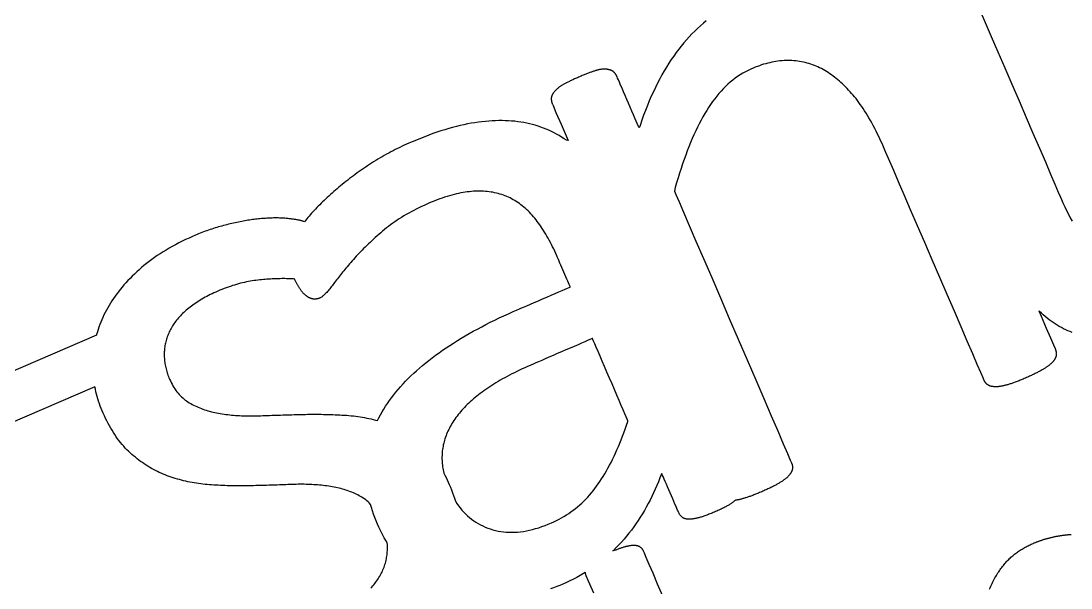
# Model space of a CAD drawing. Header units: millimetres. Extents: x 47 to 159, y 49 to 299.
# Drawn here: x 106.48 to 119.08, y 259.45 to 266.25 of the extents above; entities that cross this region are included whole.
import ezdxf

# ---------------------------------------------------------------- set-up
doc = ezdxf.new("R2010")
doc.units = ezdxf.units.MM

# ---------------------------------------------------------------- blocks, each defined once
blk = doc.blocks.new('angel 01')
blk.add_lwpolyline([(13.747, 149.005, 0.318461), (7.102, 157.632, 0.033088), (4.731, 158.018, 0.059314), (5.669, 159.449, 0.04376), (12.089, 158.395, 0.210922), (15.95, 160.403, 0.079784), (19.048, 165.603, 0.246642), (21.181, 166.184, 0.361521), (21.153, 168.841, -0.135806), (23.249, 169.158, 0.212319), (23.99, 172.551, 0.022534), (23.546, 175.18, -0.131755), (26.025, 176.646, 0.436709), (25.283, 179.205, -0.191149), (22.657, 181.706, -0.217566), (25.517, 186.238, 0.179965), (28.928, 194.97, -0.179604), (31.879, 196.335, 0.256284), (32.592, 213.117, 0.279776), (-3.792, 236.142, 0.107865), (-0.255, 243.222, 0.285509), (-1.621, 248.699, 0.169583), (-10.791, 249.609, 0.135734), (-52.014, 225.207, 0.13103)], format="xyb")
for points in [[(-7.96, 217.454), (-7.995, 217.425), (-8.03, 217.394), (-8.065, 217.363), (-8.098, 217.33), (-8.132, 217.297), (-8.165, 217.262), (-8.197, 217.226), (-8.229, 217.19), (-8.26, 217.152), (-8.291, 217.113), (-8.321, 217.073), (-8.351, 217.031), (-8.38, 216.989), (-8.409, 216.945), (-8.437, 216.9), (-8.465, 216.853), (-8.492, 216.805), (-8.518, 216.757), (-8.545, 216.706), (-8.57, 216.655), (-8.595, 216.603), (-8.62, 216.549), (-8.644, 216.494), (-8.667, 216.437), (-8.69, 216.38), (-8.713, 216.321), (-8.735, 216.261), (-8.756, 216.199), (-8.767, 216.17), (-8.771, 216.179), (-8.779, 216.196), (-8.789, 216.221), (-8.803, 216.252), (-8.818, 216.288), (-8.835, 216.328), (-8.854, 216.372), (-8.874, 216.417), (-8.894, 216.465), (-8.915, 216.512), (-8.935, 216.559), (-8.954, 216.603), (-8.972, 216.646), (-8.989, 216.684), (-9.003, 216.718), (-9.016, 216.746), (-9.025, 216.767), (-9.031, 216.781), (-9.033, 216.786), (-9.035, 216.79), (-9.037, 216.794), (-9.039, 216.798), (-9.041, 216.802), (-9.043, 216.806), (-9.045, 216.809), (-9.047, 216.813), (-9.05, 216.816), (-9.052, 216.82), (-9.054, 216.823), (-9.057, 216.826), (-9.059, 216.829), (-9.062, 216.832), (-9.065, 216.835), (-9.068, 216.837), (-9.07, 216.84), (-9.073, 216.842), (-9.076, 216.845), (-9.079, 216.847), (-9.082, 216.849), (-9.086, 216.851), (-9.089, 216.853), (-9.092, 216.855), (-9.096, 216.857), (-9.1, 216.859), (-9.104, 216.86), (-9.107, 216.862), (-9.111, 216.863), (-9.116, 216.865), (-9.12, 216.866), (-9.124, 216.867), (-9.129, 216.868), (-9.133, 216.87), (-9.138, 216.871), (-9.142, 216.872), (-9.147, 216.872), (-9.152, 216.873), (-9.157, 216.874), (-9.163, 216.874), (-9.168, 216.875), (-9.173, 216.875), (-9.179, 216.875), (-9.185, 216.875), (-9.191, 216.875), (-9.197, 216.875), (-9.203, 216.875), (-9.209, 216.874), (-9.216, 216.873), (-9.222, 216.872), (-9.229, 216.871), (-9.236, 216.87), (-9.243, 216.869), (-9.25, 216.867), (-9.258, 216.865), (-9.265, 216.863), (-9.273, 216.861), (-9.28, 216.859), (-9.288, 216.857), (-9.296, 216.854), (-9.304, 216.852), (-9.313, 216.849), (-9.321, 216.846), (-9.33, 216.843), (-9.339, 216.84), (-9.348, 216.837), (-9.358, 216.833), (-9.367, 216.83), (-9.377, 216.826), (-9.387, 216.822), (-9.397, 216.818), (-9.407, 216.814), (-9.418, 216.81), (-9.428, 216.806), (-9.439, 216.801), (-9.45, 216.797), (-9.461, 216.792), (-9.473, 216.787), (-9.484, 216.782), (-9.496, 216.777), (-9.508, 216.772), (-9.52, 216.767), (-9.531, 216.762), (-9.542, 216.757), (-9.553, 216.752), (-9.564, 216.747), (-9.574, 216.742), (-9.584, 216.738), (-9.594, 216.733), (-9.603, 216.728), (-9.612, 216.724), (-9.621, 216.719), (-9.63, 216.715), (-9.639, 216.711), (-9.647, 216.706), (-9.655, 216.702), (-9.662, 216.698), (-9.67, 216.694), (-9.677, 216.69), (-9.684, 216.686), (-9.691, 216.682), (-9.697, 216.678), (-9.704, 216.674), (-9.71, 216.67), (-9.716, 216.665), (-9.722, 216.661), (-9.728, 216.657), (-9.733, 216.653), (-9.739, 216.649), (-9.744, 216.644), (-9.749, 216.64), (-9.754, 216.636), (-9.759, 216.631), (-9.763, 216.627), (-9.768, 216.623), (-9.772, 216.618), (-9.776, 216.614), (-9.78, 216.609), (-9.784, 216.605), (-9.787, 216.601), (-9.791, 216.596), (-9.794, 216.592), (-9.797, 216.588), (-9.8, 216.584), (-9.802, 216.579), (-9.805, 216.575), (-9.807, 216.571), (-9.809, 216.567), (-9.811, 216.563), (-9.813, 216.559), (-9.815, 216.555), (-9.816, 216.551), (-9.817, 216.547), (-9.818, 216.544), (-9.819, 216.54), (-9.82, 216.536), (-9.821, 216.532), (-9.821, 216.529), (-9.821, 216.525), (-9.821, 216.521), (-9.821, 216.518), (-9.821, 216.514), (-9.821, 216.51), (-9.821, 216.507), (-9.82, 216.503), (-9.82, 216.499), (-9.819, 216.495), (-9.819, 216.491), (-9.818, 216.487), (-9.817, 216.483), (-9.816, 216.479), (-9.814, 216.475), (-9.813, 216.471), (-9.812, 216.467), (-9.81, 216.463), (-9.809, 216.458), (-9.807, 216.454), (-9.799, 216.437), (-9.765, 216.356), (-9.704, 216.215), (-9.62, 216.021), (-9.639, 216.022), (-9.668, 216.041), (-9.697, 216.06), (-9.727, 216.078), (-9.757, 216.095), (-9.788, 216.111), (-9.819, 216.126), (-9.85, 216.141), (-9.882, 216.155), (-9.914, 216.167), (-9.946, 216.179), (-9.979, 216.191), (-10.013, 216.201), (-10.047, 216.21), (-10.081, 216.219), (-10.116, 216.226), (-10.152, 216.233), (-10.187, 216.239), (-10.224, 216.244), (-10.26, 216.249), (-10.298, 216.252), (-10.335, 216.255), (-10.374, 216.256), (-10.412, 216.257), (-10.451, 216.257), (-10.491, 216.256), (-10.531, 216.254), (-10.571, 216.252), (-10.612, 216.248), (-10.654, 216.244), (-10.696, 216.238), (-10.738, 216.232), (-10.781, 216.225), (-10.825, 216.217), (-10.869, 216.208), (-10.914, 216.198), (-10.959, 216.187), (-11.005, 216.175), (-11.051, 216.162), (-11.098, 216.148), (-11.145, 216.133), (-11.193, 216.118), (-11.241, 216.101), (-11.29, 216.083), (-11.34, 216.065), (-11.39, 216.045), (-11.44, 216.025), (-11.491, 216.004), (-11.53, 215.987), (-11.557, 215.975), (-11.585, 215.963), (-11.612, 215.95), (-11.639, 215.937), (-11.666, 215.924), (-11.693, 215.911), (-11.719, 215.897), (-11.746, 215.883), (-11.772, 215.869), (-11.798, 215.854), (-11.825, 215.84), (-11.851, 215.825), (-11.876, 215.81), (-11.902, 215.794), (-11.928, 215.779), (-11.953, 215.763), (-11.978, 215.747), (-12.003, 215.73), (-12.028, 215.714), (-12.053, 215.697), (-12.078, 215.68), (-12.102, 215.663), (-12.126, 215.647), (-12.15, 215.63), (-12.173, 215.613), (-12.196, 215.596), (-12.219, 215.579), (-12.242, 215.562), (-12.264, 215.544), (-12.286, 215.527), (-12.308, 215.51), (-12.329, 215.493), (-12.35, 215.476), (-12.371, 215.458), (-12.392, 215.441), (-12.412, 215.423), (-12.432, 215.406), (-12.452, 215.388), (-12.472, 215.371), (-12.491, 215.353), (-12.51, 215.336), (-12.528, 215.318), (-12.547, 215.301), (-12.565, 215.284), (-12.582, 215.266), (-12.6, 215.249), (-12.617, 215.232), (-12.634, 215.215), (-12.65, 215.197), (-12.666, 215.18), (-12.682, 215.163), (-12.698, 215.146), (-12.713, 215.129), (-12.728, 215.112), (-12.743, 215.095), (-12.757, 215.078), (-12.771, 215.061), (-12.785, 215.044), (-12.79, 215.046), (-12.796, 215.048), (-12.803, 215.05), (-12.809, 215.052), (-12.816, 215.054), (-12.822, 215.056), (-12.829, 215.058), (-12.837, 215.06), (-12.844, 215.062), (-12.852, 215.064), (-12.86, 215.065), (-12.868, 215.067), (-12.877, 215.069), (-12.886, 215.07), (-12.895, 215.072), (-12.905, 215.073), (-12.915, 215.075), (-12.925, 215.076), (-12.936, 215.077), (-12.946, 215.079), (-12.958, 215.08), (-12.969, 215.081), (-12.981, 215.082), (-12.993, 215.083), (-13.005, 215.084), (-13.018, 215.086), (-13.03, 215.087), (-13.044, 215.087), (-13.057, 215.088), (-13.071, 215.089), (-13.085, 215.089), (-13.099, 215.09), (-13.113, 215.09), (-13.128, 215.09), (-13.142, 215.09), (-13.157, 215.09), (-13.172, 215.089), (-13.188, 215.089), (-13.203, 215.088), (-13.219, 215.087), (-13.235, 215.086), (-13.251, 215.085), (-13.268, 215.084), (-13.285, 215.083), (-13.301, 215.082), (-13.319, 215.08), (-13.336, 215.078), (-13.353, 215.076), (-13.371, 215.074), (-13.389, 215.072), (-13.407, 215.07), (-13.425, 215.067), (-13.443, 215.064), (-13.462, 215.062), (-13.48, 215.058), (-13.499, 215.055), (-13.518, 215.052), (-13.537, 215.048), (-13.556, 215.045), (-13.575, 215.041), (-13.595, 215.037), (-13.615, 215.033), (-13.634, 215.028), (-13.654, 215.024), (-13.675, 215.019), (-13.695, 215.014), (-13.715, 215.009), (-13.736, 215.004), (-13.756, 214.999), (-13.776, 214.993), (-13.797, 214.988), (-13.817, 214.982), (-13.837, 214.976), (-13.857, 214.97), (-13.877, 214.963), (-13.897, 214.957), (-13.917, 214.95), (-13.936, 214.944), (-13.956, 214.937), (-13.976, 214.93), (-13.995, 214.922), (-14.015, 214.915), (-14.034, 214.907), (-14.054, 214.899), (-14.073, 214.891), (-14.092, 214.883), (-14.126, 214.869), (-14.169, 214.849), (-14.21, 214.83), (-14.251, 214.81), (-14.292, 214.79), (-14.331, 214.769), (-14.37, 214.748), (-14.407, 214.727), (-14.444, 214.705), (-14.481, 214.683), (-14.516, 214.661), (-14.55, 214.638), (-14.584, 214.615), (-14.617, 214.591), (-14.649, 214.568), (-14.68, 214.543), (-14.711, 214.519), (-14.74, 214.494), (-14.769, 214.469), (-14.797, 214.443), (-14.824, 214.417), (-14.851, 214.391), (-14.877, 214.365), (-14.902, 214.339), (-14.926, 214.312), (-14.95, 214.286), (-14.972, 214.259), (-14.995, 214.232), (-15.016, 214.205), (-15.037, 214.178), (-15.057, 214.15), (-15.076, 214.123), (-15.094, 214.095), (-15.112, 214.067), (-15.129, 214.039), (-15.145, 214.011), (-15.161, 213.983), (-15.176, 213.954), (-15.19, 213.926), (-15.203, 213.897), (-15.216, 213.868), (-15.228, 213.839), (-15.239, 213.81), (-15.25, 213.781), (-15.26, 213.751), (-15.269, 213.722), (-15.278, 213.693), (-15.28, 213.683), (-16.868, 212.999)], [(-4.562, 210.635), (-4.554, 210.653), (-4.546, 210.671), (-4.537, 210.688), (-4.529, 210.705), (-4.52, 210.722), (-4.512, 210.739), (-4.503, 210.755), (-4.495, 210.77), (-4.486, 210.786), (-4.477, 210.801), (-4.468, 210.815), (-4.459, 210.83), (-4.45, 210.844), (-4.441, 210.857), (-4.432, 210.87), (-4.423, 210.884), (-4.413, 210.896), (-4.404, 210.909), (-4.394, 210.921), (-4.385, 210.933), (-4.375, 210.945), (-4.365, 210.956), (-4.355, 210.967), (-4.345, 210.978), (-4.334, 210.988), (-4.324, 210.999), (-4.313, 211.009), (-4.303, 211.018), (-4.292, 211.028), (-4.281, 211.037), (-4.27, 211.046), (-4.259, 211.054), (-4.248, 211.063), (-4.237, 211.071), (-4.226, 211.079), (-4.215, 211.087), (-4.203, 211.095), (-4.192, 211.103), (-4.18, 211.11), (-4.169, 211.117), (-4.157, 211.124), (-4.145, 211.131), (-4.133, 211.138), (-4.121, 211.145), (-4.109, 211.151), (-4.097, 211.157), (-4.084, 211.164), (-4.072, 211.169), (-4.06, 211.175), (-4.047, 211.181), (-4.038, 211.185), (-4.032, 211.187), (-4.026, 211.19), (-4.02, 211.192), (-4.014, 211.195), (-4.008, 211.197), (-4.002, 211.2), (-3.995, 211.202), (-3.989, 211.204), (-3.982, 211.207), (-3.976, 211.209), (-3.969, 211.212), (-3.962, 211.214), (-3.955, 211.217), (-3.948, 211.219), (-3.941, 211.221), (-3.934, 211.224), (-3.927, 211.226), (-3.92, 211.229), (-3.912, 211.231), (-3.905, 211.234), (-3.897, 211.236), (-3.889, 211.238), (-3.882, 211.241), (-3.874, 211.243), (-3.866, 211.245), (-3.858, 211.247), (-3.85, 211.249), (-3.842, 211.251), (-3.834, 211.253), (-3.826, 211.255), (-3.818, 211.257), (-3.81, 211.259), (-3.802, 211.261), (-3.793, 211.263), (-3.785, 211.265), (-3.776, 211.266), (-3.768, 211.268), (-3.759, 211.27), (-3.751, 211.271), (-3.742, 211.273), (-3.734, 211.274), (-3.726, 211.276), (-3.717, 211.277), (-3.709, 211.278), (-3.701, 211.28), (-3.693, 211.281), (-3.685, 211.282), (-3.677, 211.283), (-3.669, 211.284), (-3.662, 211.285), (-3.654, 211.286), (-3.646, 211.287), (-3.639, 211.288), (-3.631, 211.288), (-3.624, 211.289), (-3.617, 211.29), (-3.609, 211.29), (-3.602, 211.291), (-3.595, 211.291), (-3.589, 211.291), (-3.582, 211.292)], [(-4.676, 217.584), (-4.611, 217.435), (-4.539, 217.266), (-4.46, 217.084), (-4.377, 216.892), (-4.292, 216.693), (-4.206, 216.494), (-4.121, 216.296), (-4.039, 216.106), (-3.961, 215.926), (-3.89, 215.762), (-3.828, 215.616), (-3.775, 215.495), (-3.735, 215.401), (-3.708, 215.339), (-3.697, 215.313), (-3.679, 215.271), (-3.657, 215.224), (-3.636, 215.178), (-3.614, 215.134), (-3.591, 215.091), (-3.569, 215.05)], [(-3.568, 213.716), (-3.594, 213.726), (-3.62, 213.737), (-3.646, 213.749), (-3.672, 213.761), (-3.698, 213.774), (-3.723, 213.788), (-3.748, 213.802), (-3.772, 213.818), (-3.797, 213.834), (-3.821, 213.851), (-3.845, 213.868), (-3.869, 213.887), (-3.892, 213.906), (-3.915, 213.926), (-3.938, 213.946), (-3.961, 213.968), (-3.969, 213.975), (-3.942, 213.911), (-3.879, 213.767), (-3.829, 213.651), (-3.794, 213.567), (-3.774, 213.522), (-3.77, 213.512), (-3.768, 213.508), (-3.767, 213.504), (-3.765, 213.5), (-3.764, 213.496), (-3.763, 213.492), (-3.762, 213.487), (-3.761, 213.483), (-3.76, 213.479), (-3.759, 213.475), (-3.759, 213.471), (-3.759, 213.467), (-3.759, 213.463), (-3.758, 213.459), (-3.759, 213.455), (-3.759, 213.451), (-3.759, 213.447), (-3.76, 213.443), (-3.76, 213.44), (-3.761, 213.436), (-3.762, 213.432), (-3.763, 213.428), (-3.764, 213.424), (-3.766, 213.42), (-3.767, 213.416), (-3.769, 213.412), (-3.771, 213.408), (-3.773, 213.404), (-3.775, 213.4), (-3.777, 213.396), (-3.78, 213.392), (-3.782, 213.388), (-3.785, 213.384), (-3.788, 213.38), (-3.791, 213.376), (-3.794, 213.372), (-3.798, 213.368), (-3.801, 213.364), (-3.805, 213.36), (-3.809, 213.355), (-3.813, 213.351), (-3.817, 213.347), (-3.822, 213.343), (-3.826, 213.338), (-3.831, 213.334), (-3.836, 213.33), (-3.842, 213.325), (-3.847, 213.321), (-3.853, 213.317), (-3.859, 213.312), (-3.865, 213.308), (-3.871, 213.303), (-3.878, 213.299), (-3.885, 213.294), (-3.892, 213.289), (-3.899, 213.285), (-3.907, 213.28), (-3.914, 213.275), (-3.922, 213.271), (-3.93, 213.266), (-3.939, 213.261), (-3.947, 213.256), (-3.956, 213.252), (-3.965, 213.247), (-3.975, 213.242), (-3.984, 213.237), (-3.994, 213.232), (-4.004, 213.227), (-4.014, 213.222), (-4.025, 213.216), (-4.036, 213.211), (-4.047, 213.206), (-4.058, 213.201), (-4.069, 213.196), (-4.081, 213.19), (-4.093, 213.185), (-4.105, 213.179), (-4.118, 213.174), (-4.13, 213.168), (-4.144, 213.163), (-4.157, 213.157), (-4.169, 213.152), (-4.182, 213.147), (-4.194, 213.142), (-4.206, 213.137), (-4.218, 213.133), (-4.229, 213.128), (-4.241, 213.124), (-4.252, 213.12), (-4.263, 213.116), (-4.273, 213.112), (-4.284, 213.108), (-4.294, 213.105), (-4.304, 213.101), (-4.314, 213.098), (-4.323, 213.095), (-4.333, 213.092), (-4.342, 213.089), (-4.351, 213.087), (-4.36, 213.084), (-4.368, 213.082), (-4.377, 213.08), (-4.385, 213.078), (-4.393, 213.076), (-4.401, 213.074), (-4.409, 213.073), (-4.416, 213.071), (-4.424, 213.07), (-4.431, 213.069), (-4.438, 213.068), (-4.445, 213.067), (-4.452, 213.066), (-4.458, 213.065), (-4.465, 213.065), (-4.471, 213.064), (-4.477, 213.064), (-4.483, 213.064), (-4.489, 213.064), (-4.494, 213.064), (-4.5, 213.064), (-4.505, 213.065), (-4.51, 213.065), (-4.515, 213.066), (-4.52, 213.066), (-4.525, 213.067), (-4.53, 213.068), (-4.535, 213.069), (-4.539, 213.07), (-4.544, 213.071), (-4.548, 213.072), (-4.552, 213.073), (-4.556, 213.075), (-4.56, 213.076), (-4.564, 213.078), (-4.568, 213.08), (-4.572, 213.082), (-4.575, 213.084), (-4.578, 213.086), (-4.582, 213.088), (-4.585, 213.09), (-4.588, 213.092), (-4.591, 213.095), (-4.594, 213.097), (-4.597, 213.1), (-4.6, 213.103), (-4.602, 213.106), (-4.605, 213.109), (-4.608, 213.112), (-4.61, 213.115), (-4.613, 213.119), (-4.615, 213.122), (-4.617, 213.126), (-4.619, 213.13), (-4.622, 213.133), (-4.624, 213.137), (-4.625, 213.142), (-4.627, 213.146), (-4.638, 213.171), (-4.666, 213.235), (-4.708, 213.332), (-4.762, 213.459), (-4.828, 213.61), (-4.902, 213.782), (-4.983, 213.97), (-5.069, 214.17), (-5.158, 214.377), (-5.248, 214.587), (-5.338, 214.795), (-5.425, 214.997), (-5.508, 215.189), (-5.584, 215.367), (-5.652, 215.525), (-5.71, 215.659), (-5.756, 215.766), (-5.788, 215.84), (-5.804, 215.877), (-5.816, 215.905), (-5.834, 215.944), (-5.851, 215.983), (-5.869, 216.021), (-5.886, 216.058), (-5.904, 216.094), (-5.921, 216.129), (-5.939, 216.164), (-5.956, 216.197), (-5.973, 216.229), (-5.991, 216.26), (-6.008, 216.291), (-6.025, 216.32), (-6.043, 216.348), (-6.06, 216.376), (-6.077, 216.402), (-6.095, 216.428), (-6.112, 216.452), (-6.129, 216.476), (-6.146, 216.499), (-6.163, 216.521), (-6.181, 216.542), (-6.198, 216.563), (-6.216, 216.584), (-6.234, 216.604), (-6.252, 216.623), (-6.27, 216.642), (-6.288, 216.661), (-6.306, 216.679), (-6.325, 216.697), (-6.344, 216.714), (-6.362, 216.73), (-6.381, 216.747), (-6.4, 216.762), (-6.42, 216.778), (-6.439, 216.792), (-6.459, 216.806), (-6.478, 216.82), (-6.498, 216.834), (-6.518, 216.846), (-6.538, 216.859), (-6.559, 216.87), (-6.579, 216.881), (-6.6, 216.892), (-6.621, 216.901), (-6.642, 216.911), (-6.663, 216.919), (-6.685, 216.927), (-6.706, 216.935), (-6.728, 216.942), (-6.75, 216.948), (-6.772, 216.954), (-6.795, 216.959), (-6.817, 216.963), (-6.84, 216.967), (-6.863, 216.97), (-6.886, 216.973), (-6.909, 216.975), (-6.932, 216.977), (-6.956, 216.978), (-6.98, 216.978), (-7.004, 216.978), (-7.027, 216.977), (-7.051, 216.975), (-7.076, 216.973), (-7.1, 216.97), (-7.124, 216.967), (-7.148, 216.962), (-7.173, 216.958), (-7.197, 216.952), (-7.222, 216.946), (-7.247, 216.94), (-7.272, 216.933), (-7.297, 216.925), (-7.322, 216.916), (-7.347, 216.907), (-7.372, 216.898), (-7.398, 216.887), (-7.426, 216.875), (-7.459, 216.86), (-7.491, 216.843), (-7.522, 216.825), (-7.553, 216.806), (-7.584, 216.786), (-7.613, 216.765), (-7.643, 216.743), (-7.672, 216.719), (-7.7, 216.694), (-7.728, 216.668), (-7.755, 216.641), (-7.782, 216.612), (-7.808, 216.582), (-7.834, 216.552), (-7.859, 216.52), (-7.884, 216.486), (-7.908, 216.452), (-7.932, 216.416), (-7.955, 216.379), (-7.978, 216.341), (-8, 216.302), (-8.022, 216.262), (-8.044, 216.22), (-8.066, 216.177), (-8.087, 216.133), (-8.108, 216.088), (-8.128, 216.042), (-8.148, 215.994), (-8.168, 215.945), (-8.188, 215.896), (-8.207, 215.844), (-8.226, 215.792), (-8.245, 215.739), (-8.263, 215.684), (-8.281, 215.628), (-8.299, 215.571), (-8.316, 215.513), (-8.333, 215.454), (-8.342, 215.412), (-8.324, 215.37), (-8.287, 215.284), (-8.233, 215.158), (-8.165, 215), (-8.084, 214.812), (-7.993, 214.602), (-7.895, 214.374), (-7.791, 214.133), (-7.684, 213.885), (-7.576, 213.634), (-7.47, 213.387), (-7.367, 213.148), (-7.27, 212.923), (-7.181, 212.716), (-7.102, 212.534), (-7.036, 212.381), (-6.986, 212.263), (-6.952, 212.184), (-6.937, 212.151), (-6.936, 212.147), (-6.934, 212.142), (-6.932, 212.138), (-6.931, 212.134), (-6.93, 212.13), (-6.929, 212.126), (-6.928, 212.122), (-6.927, 212.117), (-6.926, 212.113), (-6.926, 212.109), (-6.925, 212.105), (-6.925, 212.101), (-6.925, 212.097), (-6.925, 212.093), (-6.925, 212.089), (-6.925, 212.085), (-6.926, 212.082), (-6.926, 212.078), (-6.927, 212.074), (-6.928, 212.07), (-6.929, 212.066), (-6.93, 212.062), (-6.931, 212.058), (-6.933, 212.054), (-6.934, 212.051), (-6.936, 212.047), (-6.938, 212.043), (-6.94, 212.039), (-6.942, 212.035), (-6.945, 212.031), (-6.947, 212.027), (-6.95, 212.023), (-6.953, 212.018), (-6.956, 212.014), (-6.959, 212.01), (-6.962, 212.006), (-6.966, 212.002), (-6.969, 211.998), (-6.973, 211.994), (-6.977, 211.99), (-6.981, 211.985), (-6.985, 211.981), (-6.99, 211.977), (-6.995, 211.972), (-7, 211.968), (-7.005, 211.964), (-7.01, 211.959), (-7.016, 211.955), (-7.022, 211.951), (-7.028, 211.946), (-7.034, 211.942), (-7.041, 211.937), (-7.047, 211.933), (-7.054, 211.928), (-7.061, 211.923), (-7.069, 211.919), (-7.076, 211.914), (-7.084, 211.909), (-7.092, 211.905), (-7.1, 211.9), (-7.109, 211.895), (-7.117, 211.89), (-7.126, 211.885), (-7.136, 211.88), (-7.145, 211.875), (-7.155, 211.87), (-7.165, 211.865), (-7.176, 211.86), (-7.186, 211.855), (-7.197, 211.849), (-7.208, 211.844), (-7.22, 211.839), (-7.232, 211.833), (-7.244, 211.828), (-7.256, 211.822), (-7.268, 211.817), (-7.281, 211.811), (-7.294, 211.805), (-7.307, 211.8), (-7.32, 211.795), (-7.332, 211.789), (-7.344, 211.784), (-7.356, 211.779), (-7.368, 211.775), (-7.379, 211.77), (-7.391, 211.766), (-7.402, 211.761), (-7.413, 211.757), (-7.424, 211.753), (-7.434, 211.749), (-7.445, 211.746), (-7.455, 211.742), (-7.465, 211.739), (-7.475, 211.736), (-7.484, 211.733), (-7.494, 211.73), (-7.503, 211.727), (-7.512, 211.724), (-7.521, 211.722), (-7.529, 211.719), (-7.538, 211.717), (-7.546, 211.715), (-7.555, 211.713), (-7.563, 211.711), (-7.571, 211.709), (-7.579, 211.708), (-7.586, 211.706), (-7.594, 211.705), (-7.601, 211.704), (-7.608, 211.702), (-7.614, 211.699), (-7.62, 211.694), (-7.626, 211.69), (-7.632, 211.685), (-7.638, 211.68), (-7.645, 211.675), (-7.651, 211.67), (-7.658, 211.666), (-7.665, 211.661), (-7.673, 211.656), (-7.681, 211.651), (-7.69, 211.645), (-7.698, 211.64), (-7.708, 211.635), (-7.717, 211.63), (-7.727, 211.624), (-7.738, 211.619), (-7.748, 211.613), (-7.76, 211.608), (-7.771, 211.602), (-7.783, 211.596), (-7.795, 211.591), (-7.808, 211.585), (-7.821, 211.579), (-7.835, 211.573), (-7.849, 211.567), (-7.863, 211.56), (-7.876, 211.555), (-7.89, 211.549), (-7.903, 211.544), (-7.916, 211.539), (-7.928, 211.534), (-7.941, 211.529), (-7.953, 211.524), (-7.965, 211.52), (-7.976, 211.516), (-7.988, 211.512), (-7.999, 211.508), (-8.01, 211.505), (-8.02, 211.501), (-8.031, 211.498), (-8.041, 211.495), (-8.051, 211.492), (-8.06, 211.49), (-8.07, 211.488), (-8.079, 211.486), (-8.087, 211.484), (-8.096, 211.482), (-8.105, 211.48), (-8.113, 211.479), (-8.121, 211.478), (-8.129, 211.477), (-8.137, 211.476), (-8.144, 211.475), (-8.151, 211.475), (-8.158, 211.475), (-8.165, 211.475), (-8.172, 211.475), (-8.178, 211.475), (-8.185, 211.475), (-8.191, 211.476), (-8.197, 211.477), (-8.203, 211.478), (-8.208, 211.479), (-8.213, 211.48), (-8.219, 211.482), (-8.224, 211.484), (-8.228, 211.486), (-8.233, 211.488), (-8.238, 211.491), (-8.242, 211.493), (-8.247, 211.496), (-8.251, 211.5), (-8.255, 211.503), (-8.259, 211.507), (-8.263, 211.511), (-8.267, 211.515), (-8.271, 211.519), (-8.274, 211.524), (-8.278, 211.529), (-8.281, 211.534), (-8.284, 211.54), (-8.287, 211.546), (-8.29, 211.551), (-8.293, 211.558), (-8.295, 211.561), (-8.298, 211.57), (-8.304, 211.584), (-8.313, 211.604), (-8.323, 211.628), (-8.336, 211.656), (-8.349, 211.687), (-8.363, 211.721), (-8.378, 211.756), (-8.394, 211.791), (-8.409, 211.827), (-8.424, 211.862), (-8.439, 211.896), (-8.452, 211.927), (-8.464, 211.955), (-8.475, 211.98), (-8.484, 212), (-8.49, 212.015), (-8.494, 212.024), (-8.498, 212.018), (-8.516, 211.971), (-8.534, 211.925), (-8.553, 211.88), (-8.572, 211.835), (-8.592, 211.791), (-8.613, 211.747), (-8.635, 211.704), (-8.657, 211.662), (-8.68, 211.62), (-8.704, 211.579), (-8.728, 211.539), (-8.753, 211.499), (-8.779, 211.459), (-8.805, 211.421), (-8.832, 211.383), (-8.86, 211.345), (-8.889, 211.308), (-8.918, 211.272), (-8.948, 211.236), (-8.978, 211.201), (-9.01, 211.167), (-9.042, 211.134), (-9.074, 211.101), (-9.081, 211.094), (-9.073, 211.098), (-9.063, 211.102), (-9.053, 211.106), (-9.043, 211.109), (-9.034, 211.113), (-9.025, 211.117), (-9.016, 211.12), (-9.007, 211.123), (-8.998, 211.126), (-8.99, 211.129), (-8.981, 211.132), (-8.973, 211.135), (-8.965, 211.137), (-8.958, 211.14), (-8.95, 211.142), (-8.943, 211.144), (-8.936, 211.146), (-8.928, 211.148), (-8.922, 211.15), (-8.915, 211.151), (-8.908, 211.153), (-8.902, 211.155), (-8.895, 211.156), (-8.889, 211.157), (-8.883, 211.158), (-8.877, 211.159), (-8.871, 211.16), (-8.865, 211.161), (-8.86, 211.162), (-8.854, 211.162), (-8.849, 211.163), (-8.844, 211.163), (-8.839, 211.163), (-8.834, 211.163), (-8.83, 211.163), (-8.825, 211.163), (-8.82, 211.163), (-8.816, 211.162), (-8.812, 211.162), (-8.808, 211.162), (-8.803, 211.161), (-8.799, 211.16), (-8.795, 211.159), (-8.792, 211.159), (-8.788, 211.158), (-8.784, 211.157), (-8.781, 211.155), (-8.777, 211.154), (-8.774, 211.153), (-8.771, 211.151), (-8.767, 211.15), (-8.764, 211.148), (-8.761, 211.146), (-8.758, 211.145), (-8.756, 211.143), (-8.753, 211.141), (-8.75, 211.139), (-8.748, 211.136), (-8.745, 211.134), (-8.743, 211.132), (-8.74, 211.129), (-8.738, 211.127), (-8.736, 211.124), (-8.733, 211.122), (-8.731, 211.119), (-8.729, 211.116), (-8.727, 211.113), (-8.725, 211.11), (-8.724, 211.107), (-8.722, 211.104), (-8.72, 211.1), (-8.719, 211.097), (-8.717, 211.094), (-8.708, 211.073), (-8.685, 211.019), (-8.65, 210.937), (-8.603, 210.83), (-8.548, 210.701), (-8.485, 210.556)], [(-9.312, 210.589), (-9.374, 210.732), (-9.401, 210.796), (-9.404, 210.801), (-9.405, 210.805), (-9.406, 210.808), (-9.407, 210.812), (-9.408, 210.815), (-9.409, 210.819), (-9.41, 210.822), (-9.411, 210.825), (-9.412, 210.829), (-9.412, 210.832), (-9.413, 210.836), (-9.413, 210.836), (-9.435, 210.823), (-9.474, 210.8), (-9.515, 210.777), (-9.555, 210.756), (-9.597, 210.735), (-9.639, 210.716), (-9.681, 210.697), (-9.719, 210.681), (-9.756, 210.666), (-9.794, 210.651), (-9.831, 210.638)], [(-11.986, 210.646), (-11.974, 210.66), (-11.962, 210.674), (-11.951, 210.688), (-11.94, 210.703), (-11.929, 210.717), (-11.918, 210.732), (-11.908, 210.746), (-11.898, 210.761), (-11.889, 210.776), (-11.88, 210.791), (-11.871, 210.806), (-11.863, 210.822), (-11.855, 210.837), (-11.848, 210.853), (-11.841, 210.869), (-11.834, 210.884), (-11.828, 210.9), (-11.822, 210.916), (-11.817, 210.933), (-11.812, 210.949), (-11.808, 210.965), (-11.804, 210.982), (-11.8, 210.999), (-11.797, 211.015), (-11.794, 211.032), (-11.792, 211.049), (-11.79, 211.067), (-11.789, 211.084), (-11.788, 211.101), (-11.787, 211.119), (-11.787, 211.137), (-11.788, 211.154), (-11.788, 211.172), (-11.79, 211.19), (-11.808, 211.22), (-11.825, 211.251), (-11.842, 211.283), (-11.859, 211.315), (-11.875, 211.348), (-11.891, 211.381), (-11.906, 211.415), (-11.922, 211.454), (-11.938, 211.494), (-11.953, 211.534), (-11.967, 211.574), (-11.98, 211.614), (-11.992, 211.653), (-12.005, 211.67), (-12.019, 211.683), (-12.033, 211.695), (-12.048, 211.707), (-12.063, 211.718), (-12.078, 211.728), (-12.094, 211.738), (-12.11, 211.748), (-12.127, 211.757), (-12.144, 211.766), (-12.161, 211.774), (-12.178, 211.782), (-12.196, 211.79), (-12.214, 211.798), (-12.232, 211.805), (-12.25, 211.812), (-12.269, 211.819), (-12.288, 211.825), (-12.307, 211.831), (-12.327, 211.837), (-12.346, 211.842), (-12.366, 211.847), (-12.387, 211.852), (-12.407, 211.856), (-12.428, 211.86), (-12.449, 211.864), (-12.471, 211.868), (-12.492, 211.871), (-12.514, 211.874), (-12.536, 211.877), (-12.558, 211.88), (-12.58, 211.882), (-12.603, 211.884), (-12.625, 211.886), (-12.648, 211.888), (-12.671, 211.889), (-12.694, 211.891), (-12.717, 211.892), (-12.741, 211.892), (-12.764, 211.893), (-12.788, 211.894), (-12.812, 211.894), (-12.836, 211.894), (-12.861, 211.894), (-12.885, 211.893), (-12.91, 211.892), (-12.934, 211.892), (-12.959, 211.891), (-12.984, 211.89), (-13.009, 211.889), (-13.034, 211.888), (-13.06, 211.887), (-13.085, 211.886), (-13.11, 211.885), (-13.136, 211.885), (-13.161, 211.884), (-13.187, 211.883), (-13.213, 211.882), (-13.238, 211.881), (-13.264, 211.881), (-13.29, 211.88), (-13.316, 211.879), (-13.342, 211.878), (-13.369, 211.878), (-13.395, 211.877), (-13.421, 211.876), (-13.448, 211.876), (-13.474, 211.875), (-13.501, 211.875), (-13.527, 211.875), (-13.554, 211.874), (-13.58, 211.874), (-13.607, 211.875), (-13.633, 211.875), (-13.66, 211.876), (-13.686, 211.876), (-13.713, 211.877), (-13.739, 211.878), (-13.765, 211.879), (-13.792, 211.88), (-13.818, 211.882), (-13.845, 211.883), (-13.871, 211.885), (-13.898, 211.887), (-13.924, 211.889), (-13.951, 211.891), (-13.977, 211.893), (-14.003, 211.896), (-14.029, 211.899), (-14.055, 211.902), (-14.081, 211.906), (-14.107, 211.91), (-14.133, 211.915), (-14.158, 211.92), (-14.184, 211.925), (-14.209, 211.931), (-14.234, 211.937), (-14.259, 211.943), (-14.284, 211.95), (-14.309, 211.957), (-14.334, 211.964), (-14.358, 211.972), (-14.383, 211.98), (-14.407, 211.988), (-14.431, 211.997), (-14.455, 212.006), (-14.479, 212.016), (-14.503, 212.026), (-14.526, 212.037), (-14.549, 212.048), (-14.573, 212.059), (-14.595, 212.072), (-14.618, 212.084), (-14.641, 212.097), (-14.663, 212.11), (-14.685, 212.124), (-14.707, 212.139), (-14.729, 212.154), (-14.75, 212.169), (-14.771, 212.185), (-14.792, 212.201), (-14.813, 212.218), (-14.834, 212.235), (-14.855, 212.253), (-14.875, 212.271), (-14.895, 212.29), (-14.915, 212.309), (-14.934, 212.329), (-14.953, 212.35), (-14.972, 212.372), (-14.99, 212.394), (-15.008, 212.417), (-15.026, 212.441), (-15.043, 212.465), (-15.06, 212.49), (-15.077, 212.516), (-15.093, 212.542), (-15.109, 212.569), (-15.125, 212.597), (-15.14, 212.625), (-15.155, 212.654), (-15.17, 212.684), (-15.184, 212.715), (-15.198, 212.746), (-15.211, 212.776), (-15.223, 212.804), (-15.234, 212.833), (-15.244, 212.861), (-15.254, 212.89), (-15.263, 212.918), (-15.271, 212.947), (-15.279, 212.976), (-15.286, 213.005), (-15.293, 213.035), (-15.299, 213.064), (-15.299, 213.065), (-16.556, 212.524)]]:
    blk.add_lwpolyline(points)
for points in [[(-11.907, 212.658), (-11.889, 212.693), (-11.871, 212.728), (-11.851, 212.762), (-11.83, 212.797), (-11.809, 212.831), (-11.786, 212.865), (-11.762, 212.899), (-11.737, 212.933), (-11.712, 212.966), (-11.685, 212.999), (-11.658, 213.032), (-11.629, 213.065), (-11.599, 213.098), (-11.569, 213.13), (-11.537, 213.162), (-11.505, 213.194), (-11.471, 213.226), (-11.437, 213.257), (-11.401, 213.289), (-11.365, 213.32), (-11.327, 213.351), (-11.289, 213.381), (-11.249, 213.412), (-11.209, 213.442), (-11.168, 213.472), (-11.125, 213.502), (-11.082, 213.531), (-11.038, 213.56), (-10.993, 213.589), (-10.948, 213.618), (-10.901, 213.646), (-10.854, 213.675), (-10.806, 213.702), (-10.757, 213.73), (-10.707, 213.757), (-10.656, 213.784), (-10.605, 213.811), (-10.553, 213.838), (-10.499, 213.864), (-10.445, 213.89), (-10.391, 213.915), (-10.335, 213.941), (-10.278, 213.966), (-10.237, 213.984), (-10.229, 213.988), (-10.211, 213.995), (-10.186, 214.006), (-10.153, 214.02), (-10.115, 214.037), (-10.072, 214.055), (-10.025, 214.075), (-9.976, 214.097), (-9.925, 214.118), (-9.874, 214.14), (-9.824, 214.162), (-9.776, 214.182), (-9.732, 214.202), (-9.691, 214.219), (-9.656, 214.234), (-9.628, 214.246), (-9.607, 214.255), (-9.596, 214.26), (-9.593, 214.262), (-9.596, 214.266), (-9.6, 214.277), (-9.606, 214.291), (-9.614, 214.31), (-9.624, 214.331), (-9.634, 214.356), (-9.645, 214.382), (-9.658, 214.41), (-9.67, 214.439), (-9.682, 214.468), (-9.694, 214.496), (-9.706, 214.523), (-9.717, 214.548), (-9.727, 214.571), (-9.735, 214.59), (-9.742, 214.606), (-9.747, 214.617), (-9.749, 214.624), (-9.755, 214.636), (-9.767, 214.664), (-9.78, 214.691), (-9.792, 214.718), (-9.805, 214.745), (-9.818, 214.771), (-9.832, 214.797), (-9.845, 214.822), (-9.859, 214.847), (-9.873, 214.871), (-9.886, 214.895), (-9.901, 214.918), (-9.915, 214.941), (-9.929, 214.963), (-9.944, 214.985), (-9.959, 215.006), (-9.974, 215.027), (-9.989, 215.047), (-10.004, 215.067), (-10.02, 215.086), (-10.035, 215.105), (-10.051, 215.123), (-10.067, 215.141), (-10.084, 215.158), (-10.1, 215.175), (-10.117, 215.191), (-10.134, 215.206), (-10.151, 215.221), (-10.169, 215.235), (-10.186, 215.249), (-10.204, 215.262), (-10.222, 215.275), (-10.241, 215.287), (-10.259, 215.298), (-10.278, 215.309), (-10.297, 215.32), (-10.316, 215.33), (-10.336, 215.339), (-10.356, 215.348), (-10.376, 215.356), (-10.396, 215.363), (-10.416, 215.37), (-10.437, 215.377), (-10.458, 215.383), (-10.479, 215.388), (-10.501, 215.393), (-10.522, 215.398), (-10.544, 215.401), (-10.567, 215.404), (-10.589, 215.407), (-10.612, 215.409), (-10.635, 215.411), (-10.658, 215.412), (-10.682, 215.412), (-10.705, 215.412), (-10.73, 215.411), (-10.754, 215.41), (-10.778, 215.408), (-10.803, 215.405), (-10.829, 215.402), (-10.854, 215.399), (-10.88, 215.394), (-10.907, 215.39), (-10.933, 215.384), (-10.96, 215.378), (-10.988, 215.371), (-11.016, 215.364), (-11.044, 215.356), (-11.072, 215.347), (-11.101, 215.338), (-11.13, 215.328), (-11.16, 215.318), (-11.189, 215.307), (-11.22, 215.295), (-11.25, 215.283), (-11.281, 215.27), (-11.314, 215.256), (-11.346, 215.241), (-11.379, 215.226), (-11.41, 215.211), (-11.442, 215.195), (-11.472, 215.179), (-11.502, 215.163), (-11.532, 215.147), (-11.561, 215.131), (-11.59, 215.114), (-11.617, 215.097), (-11.645, 215.079), (-11.672, 215.062), (-11.698, 215.044), (-11.724, 215.026), (-11.749, 215.008), (-11.774, 214.989), (-11.798, 214.97), (-11.821, 214.951), (-11.845, 214.932), (-11.867, 214.912), (-11.89, 214.893), (-11.912, 214.874), (-11.933, 214.854), (-11.954, 214.835), (-11.975, 214.816), (-11.996, 214.797), (-12.016, 214.778), (-12.035, 214.76), (-12.054, 214.741), (-12.073, 214.722), (-12.092, 214.704), (-12.11, 214.685), (-12.128, 214.667), (-12.145, 214.648), (-12.162, 214.63), (-12.178, 214.611), (-12.195, 214.593), (-12.21, 214.575), (-12.226, 214.557), (-12.241, 214.539), (-12.256, 214.522), (-12.271, 214.505), (-12.285, 214.488), (-12.299, 214.471), (-12.312, 214.454), (-12.326, 214.438), (-12.339, 214.422), (-12.351, 214.406), (-12.364, 214.391), (-12.376, 214.376), (-12.388, 214.36), (-12.399, 214.346), (-12.41, 214.331), (-12.421, 214.317), (-12.431, 214.303), (-12.442, 214.289), (-12.452, 214.275), (-12.461, 214.262), (-12.471, 214.25), (-12.48, 214.238), (-12.49, 214.227), (-12.499, 214.216), (-12.508, 214.206), (-12.516, 214.196), (-12.525, 214.187), (-12.533, 214.179), (-12.541, 214.171), (-12.549, 214.164), (-12.557, 214.157), (-12.565, 214.151), (-12.572, 214.145), (-12.579, 214.141), (-12.586, 214.136), (-12.593, 214.132), (-12.6, 214.129), (-12.605, 214.127), (-12.609, 214.125), (-12.613, 214.124), (-12.618, 214.123), (-12.622, 214.121), (-12.626, 214.12), (-12.631, 214.119), (-12.635, 214.118), (-12.639, 214.118), (-12.644, 214.117), (-12.648, 214.117), (-12.652, 214.116), (-12.657, 214.116), (-12.661, 214.116), (-12.665, 214.116), (-12.669, 214.116), (-12.674, 214.117), (-12.678, 214.117), (-12.682, 214.118), (-12.686, 214.119), (-12.691, 214.12), (-12.695, 214.121), (-12.699, 214.122), (-12.703, 214.124), (-12.708, 214.125), (-12.712, 214.127), (-12.716, 214.128), (-12.72, 214.13), (-12.725, 214.132), (-12.729, 214.135), (-12.733, 214.137), (-12.738, 214.139), (-12.742, 214.142), (-12.746, 214.145), (-12.751, 214.147), (-12.755, 214.15), (-12.759, 214.154), (-12.764, 214.157), (-12.768, 214.16), (-12.772, 214.164), (-12.777, 214.167), (-12.781, 214.171), (-12.785, 214.175), (-12.79, 214.18), (-12.794, 214.184), (-12.798, 214.188), (-12.802, 214.193), (-12.806, 214.198), (-12.811, 214.203), (-12.815, 214.208), (-12.819, 214.213), (-12.823, 214.219), (-12.827, 214.225), (-12.831, 214.23), (-12.835, 214.236), (-12.84, 214.243), (-12.844, 214.249), (-12.848, 214.255), (-12.852, 214.262), (-12.856, 214.268), (-12.86, 214.275), (-12.863, 214.282), (-12.867, 214.289), (-12.871, 214.296), (-12.875, 214.303), (-12.879, 214.31), (-12.883, 214.317), (-12.886, 214.325), (-12.89, 214.332), (-12.894, 214.34), (-12.898, 214.348), (-12.901, 214.355), (-12.914, 214.358), (-12.931, 214.359), (-12.948, 214.36), (-12.965, 214.361), (-12.982, 214.361), (-13, 214.361), (-13.018, 214.362), (-13.037, 214.362), (-13.055, 214.362), (-13.074, 214.361), (-13.093, 214.361), (-13.113, 214.36), (-13.132, 214.36), (-13.152, 214.359), (-13.173, 214.358), (-13.193, 214.356), (-13.214, 214.355), (-13.235, 214.354), (-13.256, 214.352), (-13.277, 214.35), (-13.299, 214.348), (-13.321, 214.346), (-13.343, 214.343), (-13.366, 214.341), (-13.388, 214.338), (-13.411, 214.335), (-13.434, 214.331), (-13.457, 214.327), (-13.481, 214.322), (-13.504, 214.317), (-13.528, 214.312), (-13.552, 214.306), (-13.576, 214.299), (-13.6, 214.293), (-13.624, 214.285), (-13.649, 214.278), (-13.673, 214.269), (-13.698, 214.261), (-13.723, 214.252), (-13.748, 214.242), (-13.774, 214.232), (-13.799, 214.222), (-13.825, 214.211), (-13.848, 214.201), (-13.87, 214.191), (-13.892, 214.18), (-13.914, 214.17), (-13.935, 214.159), (-13.955, 214.148), (-13.976, 214.138), (-13.996, 214.126), (-14.015, 214.115), (-14.034, 214.104), (-14.053, 214.092), (-14.071, 214.081), (-14.089, 214.069), (-14.107, 214.057), (-14.124, 214.045), (-14.141, 214.033), (-14.157, 214.02), (-14.173, 214.008), (-14.188, 213.995), (-14.203, 213.982), (-14.218, 213.969), (-14.232, 213.956), (-14.246, 213.943), (-14.259, 213.93), (-14.272, 213.917), (-14.284, 213.903), (-14.296, 213.89), (-14.308, 213.876), (-14.319, 213.863), (-14.33, 213.849), (-14.34, 213.835), (-14.35, 213.821), (-14.359, 213.808), (-14.368, 213.794), (-14.377, 213.779), (-14.385, 213.765), (-14.393, 213.751), (-14.4, 213.737), (-14.407, 213.722), (-14.413, 213.707), (-14.419, 213.693), (-14.425, 213.678), (-14.43, 213.663), (-14.435, 213.649), (-14.44, 213.634), (-14.444, 213.619), (-14.448, 213.604), (-14.452, 213.589), (-14.455, 213.574), (-14.458, 213.559), (-14.46, 213.543), (-14.462, 213.528), (-14.464, 213.513), (-14.465, 213.497), (-14.466, 213.482), (-14.466, 213.466), (-14.467, 213.451), (-14.466, 213.435), (-14.466, 213.419), (-14.465, 213.404), (-14.464, 213.388), (-14.462, 213.373), (-14.46, 213.357), (-14.458, 213.342), (-14.455, 213.326), (-14.452, 213.311), (-14.449, 213.295), (-14.445, 213.28), (-14.441, 213.264), (-14.437, 213.249), (-14.432, 213.233), (-14.427, 213.218), (-14.422, 213.203), (-14.416, 213.187), (-14.41, 213.172), (-14.402, 213.155), (-14.393, 213.134), (-14.383, 213.114), (-14.372, 213.094), (-14.362, 213.075), (-14.35, 213.056), (-14.339, 213.039), (-14.327, 213.021), (-14.314, 213.005), (-14.301, 212.989), (-14.288, 212.973), (-14.274, 212.958), (-14.26, 212.944), (-14.245, 212.931), (-14.23, 212.918), (-14.215, 212.905), (-14.199, 212.894), (-14.183, 212.883), (-14.166, 212.872), (-14.149, 212.862), (-14.131, 212.853), (-14.114, 212.843), (-14.096, 212.835), (-14.077, 212.826), (-14.059, 212.818), (-14.04, 212.81), (-14.021, 212.803), (-14.002, 212.795), (-13.982, 212.789), (-13.962, 212.782), (-13.942, 212.776), (-13.922, 212.77), (-13.901, 212.765), (-13.88, 212.76), (-13.859, 212.755), (-13.838, 212.75), (-13.816, 212.746), (-13.794, 212.743), (-13.772, 212.739), (-13.749, 212.736), (-13.727, 212.733), (-13.704, 212.73), (-13.681, 212.728), (-13.658, 212.725), (-13.634, 212.723), (-13.61, 212.721), (-13.586, 212.72), (-13.562, 212.719), (-13.538, 212.717), (-13.513, 212.716), (-13.489, 212.716), (-13.464, 212.715), (-13.438, 212.715), (-13.413, 212.715), (-13.387, 212.715), (-13.362, 212.716), (-13.336, 212.716), (-13.309, 212.717), (-13.283, 212.718), (-13.257, 212.719), (-13.23, 212.72), (-13.204, 212.721), (-13.177, 212.722), (-13.151, 212.722), (-13.124, 212.723), (-13.097, 212.724), (-13.071, 212.725), (-13.044, 212.726), (-13.017, 212.727), (-12.99, 212.727), (-12.963, 212.728), (-12.936, 212.729), (-12.909, 212.73), (-12.882, 212.73), (-12.855, 212.731), (-12.827, 212.732), (-12.8, 212.733), (-12.773, 212.733), (-12.745, 212.734), (-12.718, 212.734), (-12.691, 212.734), (-12.663, 212.734), (-12.636, 212.734), (-12.608, 212.734), (-12.581, 212.734), (-12.554, 212.733), (-12.526, 212.733), (-12.498, 212.732), (-12.471, 212.731), (-12.443, 212.73), (-12.416, 212.729), (-12.388, 212.728), (-12.36, 212.727), (-12.333, 212.725), (-12.305, 212.724), (-12.277, 212.722), (-12.25, 212.72), (-12.222, 212.717), (-12.195, 212.714), (-12.168, 212.711), (-12.141, 212.707), (-12.115, 212.703), (-12.088, 212.699), (-12.062, 212.694), (-12.036, 212.689), (-12.009, 212.684), (-11.984, 212.678), (-11.958, 212.671), (-11.932, 212.665)], [(-10.972, 211.693), (-10.953, 211.664), (-10.934, 211.637), (-10.914, 211.611), (-10.893, 211.585), (-10.871, 211.561), (-10.849, 211.538), (-10.826, 211.516), (-10.802, 211.496), (-10.777, 211.476), (-10.752, 211.457), (-10.726, 211.44), (-10.699, 211.423), (-10.671, 211.408), (-10.643, 211.394), (-10.614, 211.381), (-10.584, 211.369), (-10.553, 211.358), (-10.523, 211.349), (-10.491, 211.34), (-10.459, 211.333), (-10.427, 211.328), (-10.395, 211.323), (-10.362, 211.32), (-10.328, 211.318), (-10.295, 211.318), (-10.26, 211.319), (-10.226, 211.321), (-10.191, 211.325), (-10.155, 211.329), (-10.119, 211.336), (-10.083, 211.343), (-10.047, 211.352), (-10.009, 211.362), (-9.972, 211.373), (-9.934, 211.386), (-9.896, 211.4), (-9.857, 211.415), (-9.82, 211.431), (-9.789, 211.445), (-9.758, 211.46), (-9.728, 211.476), (-9.698, 211.492), (-9.669, 211.509), (-9.64, 211.527), (-9.612, 211.545), (-9.585, 211.564), (-9.558, 211.583), (-9.531, 211.604), (-9.505, 211.625), (-9.48, 211.646), (-9.455, 211.668), (-9.431, 211.691), (-9.407, 211.715), (-9.384, 211.739), (-9.362, 211.764), (-9.34, 211.79), (-9.318, 211.816), (-9.297, 211.843), (-9.277, 211.87), (-9.257, 211.899), (-9.237, 211.928), (-9.217, 211.958), (-9.198, 211.989), (-9.179, 212.021), (-9.16, 212.054), (-9.141, 212.087), (-9.122, 212.122), (-9.104, 212.157), (-9.086, 212.193), (-9.068, 212.23), (-9.05, 212.268), (-9.033, 212.307), (-9.016, 212.346), (-8.999, 212.387), (-8.982, 212.428), (-8.965, 212.47), (-8.949, 212.513), (-8.933, 212.557), (-8.917, 212.602), (-8.902, 212.648), (-8.902, 212.657), (-8.91, 212.675), (-8.922, 212.703), (-8.938, 212.741), (-8.958, 212.787), (-8.981, 212.84), (-9.006, 212.899), (-9.034, 212.963), (-9.063, 213.03), (-9.092, 213.099), (-9.123, 213.169), (-9.153, 213.239), (-9.182, 213.307), (-9.21, 213.372), (-9.236, 213.433), (-9.26, 213.489), (-9.282, 213.538), (-9.299, 213.579), (-9.313, 213.611), (-9.323, 213.633), (-9.327, 213.643), (-9.329, 213.643), (-9.34, 213.638), (-9.36, 213.63), (-9.386, 213.618), (-9.419, 213.604), (-9.457, 213.588), (-9.5, 213.569), (-9.546, 213.549), (-9.595, 213.528), (-9.646, 213.506), (-9.698, 213.484), (-9.749, 213.462), (-9.8, 213.44), (-9.849, 213.419), (-9.894, 213.399), (-9.936, 213.381), (-9.974, 213.365), (-10.005, 213.351), (-10.031, 213.341), (-10.048, 213.333), (-10.058, 213.329), (-10.075, 213.321), (-10.108, 213.307), (-10.14, 213.292), (-10.172, 213.278), (-10.203, 213.263), (-10.234, 213.248), (-10.264, 213.233), (-10.293, 213.218), (-10.322, 213.203), (-10.351, 213.188), (-10.379, 213.173), (-10.406, 213.158), (-10.433, 213.142), (-10.46, 213.127), (-10.486, 213.111), (-10.511, 213.096), (-10.536, 213.08), (-10.56, 213.064), (-10.584, 213.048), (-10.607, 213.033), (-10.63, 213.016), (-10.652, 213), (-10.674, 212.984), (-10.695, 212.968), (-10.716, 212.951), (-10.736, 212.935), (-10.755, 212.918), (-10.774, 212.901), (-10.793, 212.885), (-10.811, 212.868), (-10.829, 212.851), (-10.846, 212.834), (-10.863, 212.817), (-10.879, 212.8), (-10.894, 212.782), (-10.91, 212.765), (-10.924, 212.748), (-10.938, 212.73), (-10.952, 212.713), (-10.965, 212.695), (-10.978, 212.677), (-10.99, 212.659), (-11.002, 212.641), (-11.013, 212.623), (-11.023, 212.605), (-11.033, 212.587), (-11.043, 212.569), (-11.052, 212.551), (-11.061, 212.533), (-11.069, 212.515), (-11.077, 212.496), (-11.084, 212.478), (-11.091, 212.46), (-11.097, 212.441), (-11.103, 212.423), (-11.108, 212.405), (-11.112, 212.386), (-11.117, 212.368), (-11.12, 212.349), (-11.124, 212.331), (-11.126, 212.312), (-11.129, 212.294), (-11.13, 212.275), (-11.132, 212.256), (-11.132, 212.238), (-11.133, 212.219), (-11.133, 212.2), (-11.132, 212.181), (-11.131, 212.162), (-11.13, 212.143), (-11.128, 212.124), (-11.125, 212.105), (-11.122, 212.086), (-11.119, 212.066), (-11.115, 212.047), (-11.111, 212.028), (-11.098, 212.002), (-11.084, 211.975), (-11.071, 211.949), (-11.059, 211.921), (-11.046, 211.893), (-11.032, 211.86), (-11.019, 211.827), (-11.006, 211.793), (-10.994, 211.76), (-10.982, 211.726)]]:
    blk.add_lwpolyline(points, close=True)

msp = doc.modelspace()

# ---------------------------------------------------------------- block references
msp.add_blockref('angel 01', (122.661, 48.801))

doc.saveas('drawing.dxf')
